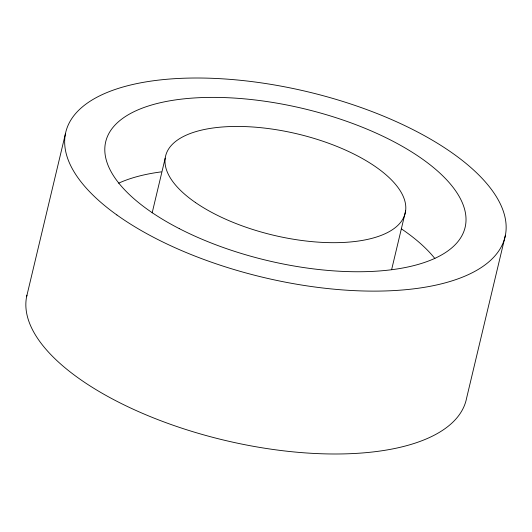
<?xml version="1.0" encoding="UTF-8"?>
<svg xmlns="http://www.w3.org/2000/svg" width="532" height="532" viewBox="0 0 532 532"><rect width="100%" height="100%" fill="white"/><g stroke="black" fill="none" stroke-linecap="round" stroke-linejoin="round"><path stroke-width="0.8" d="M26.6 296.736L65.403 133.865M152.165 212.86L165.193 158.17M391.618 269.677L405.61 210.958M505.4 235.264L466.597 398.136A225.794 95.428 13.4 0 1 226.479 440.735A225.794 95.428 13.4 0 1 26.939 295.174M118.656 183.181A184.737 78.078 13.4 0 1 161.316 171.869M401.633 229.006A184.737 78.078 13.4 0 1 434.897 258.552M195.43 202.512A123.158 52.05 13.4 0 0 399.692 223.46A123.158 52.05 13.4 0 0 261.086 127.713A123.158 52.05 13.4 0 0 195.43 202.512M179.244 228.607A184.737 78.078 13.4 0 0 465.034 227.703A184.737 78.078 13.4 0 0 211.929 97.383A184.737 78.078 13.4 0 0 179.244 228.607M116.914 214.988A225.794 95.428 13.4 0 0 493.171 257.794A225.794 95.428 13.4 0 0 246.117 80.911A225.794 95.428 13.4 0 0 116.914 214.988"/></g></svg>
